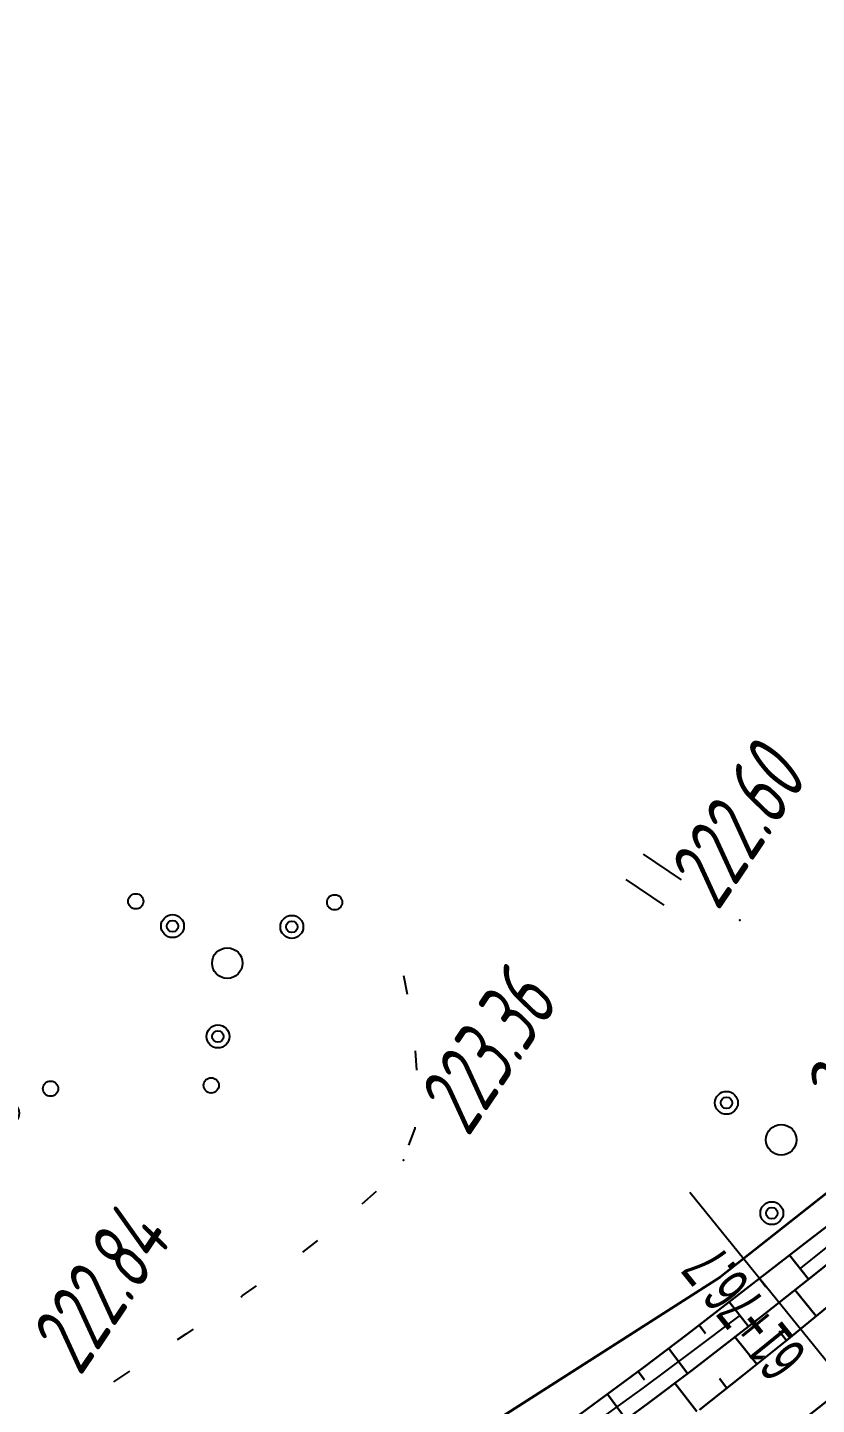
# Model space of a CAD drawing. Header units: millimetres. Extents: x -1799 to 6962, y -1020 to 4121.
# Drawn here: x 3447 to 3488.3, y 2716.5 to 2788.6 of the extents above; entities that cross this region are included whole.
import ezdxf
from ezdxf import colors
from ezdxf.entities.mleader import LeaderData, LeaderLine
from ezdxf.math import Vec2, Vec3

# ---------------------------------------------------------------- set-up
doc = ezdxf.new("R2010")
doc.units = ezdxf.units.MM
doc.linetypes.add('CONTI', pattern=[0])
doc.linetypes.add('DASHED', pattern=[0.75, 0.5, -0.25])
for name, color, linetype, lineweight in [('10', 1, 'Continuous', 35), ('КОПИЯ_ОСЬ_13_ОТКОСЫ', 7, 'Continuous', 30), ('Отметки', 5, 'Continuous', 30)]:
    doc.layers.add(name, color=color, linetype=linetype, lineweight=lineweight)
for name, color, linetype in [('PI_OTDEFAULT', 172, 'CONTI'), ('PI_TTDEFAULT', 5, 'CONTI'), ('SIT_LDEFAULT', 7, 'CONTI'), ('USLZNDEFAULT', 7, 'CONTI'), ('ZAPSKDEFAULT', 7, 'CONTI'), ('ОСЬ_ВЕРХ_ПОКРЫТИЯ_РАЗБИВКА_КРИВ', 1, 'Continuous'), ('разметка', 7, 'Continuous')]:
    doc.layers.add(name, color=color, linetype=linetype)
doc.styles.add('eskd', font='spds.shx', dxfattribs={"width": 1.2, "oblique": 15})
doc.styles.get("Standard").update_dxf_attribs({"font": 'arial.ttf'})
doc.styles.add('ГОСТ', font='', dxfattribs={"oblique": 15, "height": 4})
doc.styles.get('ГОСТ').set_extended_font_data('GOST type A')

# ---------------------------------------------------------------- blocks, each defined once
blk = doc.blocks.new('BL_2011')
at = {"color": 0}
for p, q in [((0, 0), (0, 2.4)), ((1.6, 0), (1.6, 2.4))]:
    blk.add_line(p, q, dxfattribs=at)
blk = doc.blocks.new('BL_2009')
at = {"color": 0}
for centre, radius in [((0, 3.46), 0.6), ((0, 3.46), 0.3), ((0, 0), 0.8), ((-3.46, -1.74), 0.6), ((-3.46, -1.74), 0.3), ((3.46, -1.74), 0.6), ((3.46, -1.74), 0.3)]:
    blk.add_circle(centre, radius, dxfattribs=at)
blk = doc.blocks.new('BL_2010')
at = {"color": 0}
for centre, radius in [((0, 5.78), 0.4), ((0, 3.46), 0.6), ((0, 3.46), 0.3), ((0, 0), 0.8), ((-3.46, -1.74), 0.6), ((-3.46, -1.74), 0.3), ((3.46, -1.74), 0.6), ((3.46, -1.74), 0.3), ((-5.78, -2.88), 0.4), ((5.78, -2.88), 0.4)]:
    blk.add_circle(centre, radius, dxfattribs=at)
blk = doc.blocks.new('*U52')
at = {"layer": 'КОПИЯ_ОСЬ_13_ОТКОСЫ'}
for points in [[(216.544, 488.3), (218.878, 489.998), (221.193, 491.714), (223.493, 493.45), (227.285, 496.388), (229.83, 498.363), (231.771, 499.852)], [(219.093, 488.11), (221.421, 489.834), (223.734, 491.578), (227.549, 494.53), (230.209, 496.637), (232.117, 498.176)], [(228.846, 497.599), (229.828, 496.335)], [(227.266, 496.373), (227.599, 495.944)], [(225.685, 495.148), (226.683, 493.86)], [(224.104, 493.923), (224.438, 493.492)], [(222.515, 492.708), (223.503, 491.402)], [(220.916, 491.507), (221.245, 491.067)], [(219.31, 490.316), (220.286, 488.99)]]:
    blk.add_lwpolyline(points, dxfattribs=at)
blk = doc.blocks.new('_None')

msp = doc.modelspace()

# ---------------------------------------------------------------- linework, layer by layer
at = {"layer": '10'}
for p, q in [((3493.496, 2731.233), (3483.276, 2723.163)), ((3483.276, 2723.163), (3391.296, 2664.393))]:
    msp.add_line(p, q, dxfattribs=at)
msp.add_lwpolyline([(3751.806, 3114.223), (3724.936, 3097.063), (3708.646, 3083.113), (3696.476, 3067.103), (3689.536, 3053.053), (3682.646, 3028.403), (3677.526, 3002.273), (3673.516, 2965.033), (3670.386, 2948.323), (3653.766, 2907.463), (3639.006, 2882.743), (3625.716, 2865.653), (3592.506, 2834.923), (3493.496, 2731.233), (3483.276, 2723.163), (3391.296, 2664.393), (3376.696, 2652.193), (3361.056, 2633.243), (3356.616, 2613.263), (3360.796, 2590.303)], dxfattribs=at)
at = {"layer": 'PI_TTDEFAULT', "color": 5}
for p in [(3484.302, 2741.849, 222.602), (3466.702, 2729.289, 223.362)]:
    msp.add_point(p, dxfattribs=at)
at = {"layer": 'SIT_LDEFAULT', "color": 7}
for p, q in [((3466.912, 2737.969), (3466.712, 2738.949)), ((3467.392, 2734.009), (3467.322, 2735.009)), ((3466.982, 2730.069), (3467.302, 2730.949)), ((3467.312, 2730.949), (3467.312, 2731.019)), ((3464.532, 2727.009), (3465.282, 2727.669)), ((3461.422, 2724.479), (3462.212, 2725.089)), ((3487.422, 2723.589), (3489.322, 2725.099)), ((3458.242, 2722.189), (3458.992, 2722.719)), ((3458.182, 2722.139), (3458.242, 2722.179)), ((3481.812, 2719.269), (3484.272, 2721.129)), ((3454.862, 2719.899), (3455.312, 2720.199)), ((3455.312, 2720.189), (3455.702, 2720.449)), ((3479.262, 2717.379), (3481.812, 2719.269)), ((3451.532, 2717.689), (3452.362, 2718.239)), ((3476.692, 2715.519), (3479.262, 2717.379))]:
    msp.add_line(p, q, dxfattribs=at)
at = {"layer": 'КОПИЯ_ОСЬ_13_ОТКОСЫ'}
for points in [[(3477.16, 2714.834), (3479.488, 2716.558), (3481.801, 2718.302), (3485.616, 2721.253), (3488.276, 2723.36), (3490.184, 2724.9)], [(3482.185, 2716.227), (3484.474, 2718.028), (3486.745, 2719.849), (3489.39, 2722.007)], [(3488.306, 2721.122), (3487.185, 2722.497)], [(3485.196, 2718.607), (3484.047, 2720.04)], [(3486.756, 2719.858), (3486.369, 2720.333)], [(3482.057, 2716.128), (3480.897, 2717.617)], [(3483.631, 2717.361), (3483.241, 2717.855)]]:
    msp.add_lwpolyline(points, dxfattribs=at)
at = {"layer": 'ОСЬ_ВЕРХ_ПОКРЫТИЯ_РАЗБИВКА_КРИВ'}
msp.add_line((3489.869, 2717.492), (3481.689, 2727.596), dxfattribs=at)
at = {"layer": 'разметка', "linetype": 'DASHED', "lineweight": 30, "ltscale": 14}
msp.add_lwpolyline([(3454.231, 2692.084, 0.023402), (3485.811, 2714.264, 0.009389), (3494.655, 2721.449, 0.01029)], format="xyb", dxfattribs=at)

# ---------------------------------------------------------------- block references
at = {"layer": 'USLZNDEFAULT', "color": 7, "rotation": 56}
for name, p in [('BL_2010', (3457.473, 2739.609)), ('BL_2010', (3442.599, 2729.853)), ('BL_2009', (3486.472, 2730.359))]:
    msp.add_blockref(name, p, dxfattribs=at)
at = {"layer": 'ZAPSKDEFAULT', "color": 7, "rotation": 56}
msp.add_blockref('BL_2011', (3480.352, 2742.639), dxfattribs=at)
at = {"layer": 'КОПИЯ_ОСЬ_13_ОТКОСЫ'}
msp.add_blockref('*U52', (3258.067, 2226.724), dxfattribs=at)

# ---------------------------------------------------------------- texts
at = {"layer": 'PI_OTDEFAULT', "color": 172, "style": 'eskd', "oblique": 10, "width": 0.8}
for s, rotation, p in [('222.60', 56, (3483.162, 2742.279)), ('223.36', 56, (3470.077, 2730.443)), ('223.12', 40, (3489.442, 2730.749)), ('222.84', 56, (3449.772, 2717.919))]:
    msp.add_text(s, height=3.5, rotation=rotation, dxfattribs=at).set_placement(p)
at = {"layer": 'ОСЬ_ВЕРХ_ПОКРЫТИЯ_РАЗБИВКА_КРИВ', "width": 0.6}
msp.add_text('61+76.7', height=2.5, rotation=128.99135, dxfattribs=at).set_placement((3487.907, 2719.12))

# ---------------------------------------------------------------- leaders
at = {"layer": 'Отметки', "ltscale": 0.2}
ml = msp.add_multileader_mtext('Standard', dxfattribs=at)
ml.set_content('222,52', color=256, style='ГОСТ')
ml.set_leader_properties()
ml.set_arrow_properties(name='NONE')
ml.build(insert=Vec2(0, 0))
ml.multileader.update_dxf_attribs({"text_left_attachment_type": 6, "text_right_attachment_type": 6, "dogleg_length": 0.36, "arrow_head_size": 2})
ctx = ml.context
ctx.base_point, ctx.arrow_head_size, ctx.landing_gap_size, ctx.plane_origin, ctx.plane_x_axis, ctx.plane_y_axis = Vec3(3486.987, 2788.117), 2, 0, Vec3(3578.886, 2762.943), Vec3(0.635521, 0.772084), Vec3(-0.772084, 0.635521)
ctx.left_attachment, ctx.right_attachment, ctx.text_align_type = 6, 6, 2
notes = []
notes.append((ctx, [(1, (1, 1, 0), (3500.235, 2804.212), (-0.635521, -0.772084), 0.36, [(0, [(3547.665, 2776.405)], 0, [])])]))
ctx.mtext.insert, ctx.mtext.text_direction, ctx.mtext.rotation, ctx.mtext.alignment, ctx.mtext.line_spacing_style, ctx.mtext.flow_direction = Vec3(3496.455, 2806.858), Vec3(0.635521, 0.772084), 0.882113, 3, 2, 5
ml = msp.add_multileader_mtext('Standard', dxfattribs=at)
ml.set_content('223,36', color=256, style='ГОСТ')
ml.set_leader_properties()
ml.set_arrow_properties(name='NONE')
ml.build(insert=Vec2(0, 0))
ml.multileader.update_dxf_attribs({"text_left_attachment_type": 6, "text_right_attachment_type": 6, "dogleg_length": 0.36, "arrow_head_size": 2})
ctx = ml.context
ctx.base_point, ctx.arrow_head_size, ctx.landing_gap_size, ctx.plane_origin, ctx.plane_x_axis, ctx.plane_y_axis = Vec3(3389.395, 2716.663), 2, 0, Vec3(3474.635, 2666.482), Vec3(0.836942, 0.547291), Vec3(-0.547291, 0.836942)
ctx.left_attachment, ctx.right_attachment, ctx.text_align_type = 6, 6, 2
notes.append((ctx, [(1, (1, 1, 0), (3406.725, 2727.996), (-0.836942, -0.547291), 0.36, [(0, [(3449.584, 2689.077)], 0, [])])]))
ctx.mtext.insert, ctx.mtext.text_direction, ctx.mtext.rotation, ctx.mtext.alignment, ctx.mtext.line_spacing_style, ctx.mtext.flow_direction = Vec3(3403.906, 2731.649), Vec3(0.836942, 0.547291), 0.579124, 3, 2, 5
for ctx, leaders in notes:
    for number, flags, end, landing, length, lines in leaders:
        leader = LeaderData()
        leader.index, (leader.has_last_leader_line, leader.has_dogleg_vector, leader.attachment_direction) = number, flags
        leader.last_leader_point, leader.dogleg_vector, leader.dogleg_length = Vec3(end), Vec3(landing), length
        for number, points, colour, breaks in lines:
            line = LeaderLine()
            line.index, line.vertices, line.color, line.breaks = number, Vec3.list(points), colors.encode_raw_color(colour), breaks
            leader.lines.append(line)
        ctx.leaders.append(leader)

doc.saveas('drawing.dxf')
